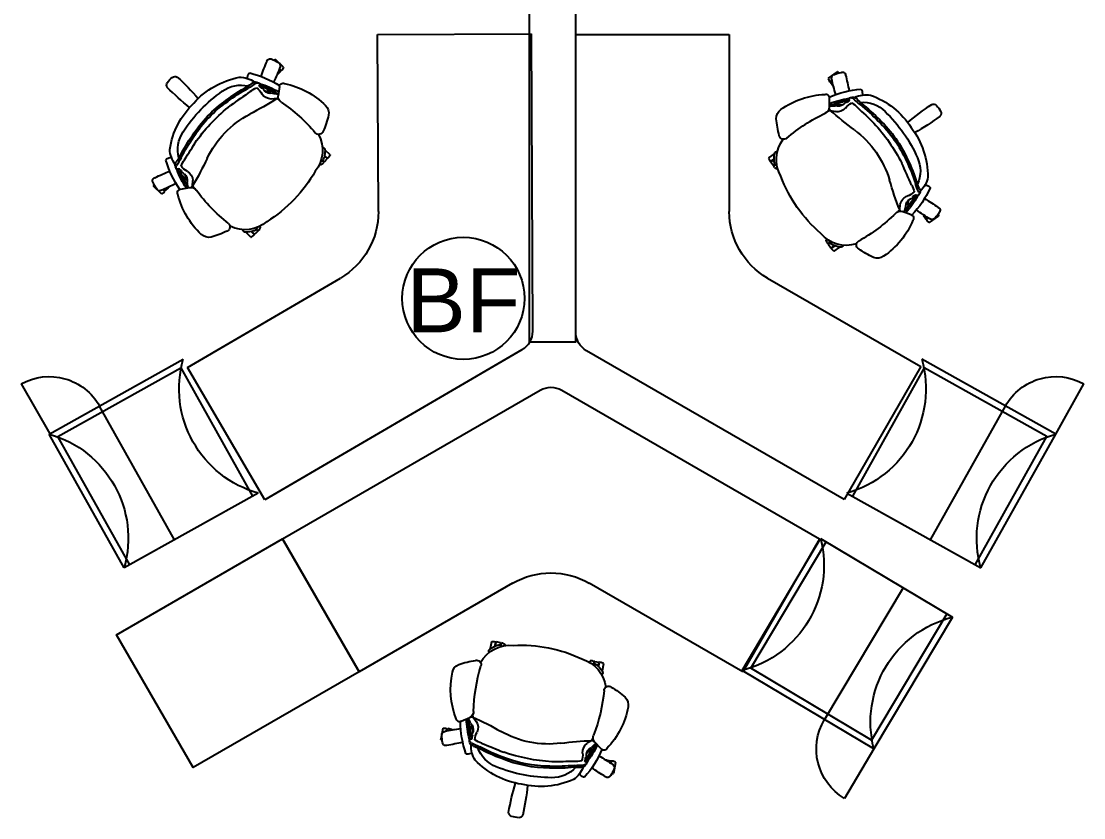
# Model space of a CAD drawing. Header units: inches. Extents: x 23 to 6400, y -2214 to 4412.
# Drawn here: x 2316 to 2482.1, y 81.7 to 206.3 of the extents above; entities that cross this region are included whole.
import ezdxf
from ezdxf.enums import TextEntityAlignment as Align

# ---------------------------------------------------------------- set-up
doc = ezdxf.new("R2010")
doc.units = ezdxf.units.IN
doc.header["$LTSCALE"] = 96
doc.header["$MEASUREMENT"] = 0
doc.layers.add('A-FURN-EXIST', color=33, linetype='Continuous')
doc.layers.add('A-Powr-Exst', color=15, linetype='Continuous')
doc.styles.add('OTJ_Title1', font='swiss.ttf')

# ---------------------------------------------------------------- blocks, each defined once
blk = doc.blocks.new('A$C39A66B45')
blk.add_circle((16.79, 9.55), 9.55)
at = {"color": 0, "linetype": 'ByBlock', "lineweight": -2, "style": 'OTJ_Title1', "flags": 8}
blk.add_attdef('CODE', text='', height=8, dxfattribs=at).set_placement((16.79, 9.23), align=Align.MIDDLE)
blk = doc.blocks.new('A$C62865EDF')
at = {"color": 0}
for p, q in [((401.55, 182.84), (409.35, 178.34)), ((409.41, 178.45), (397.7, 157.5)), ((409.41, 178.45), (397.7, 157.5)), ((430.36, 166.74), (409.41, 178.45)), ((430.36, 166.74), (409.41, 178.45)), ((409.79, 177.09), (399.06, 157.88)), ((429.87, 165.87), (409.79, 177.09)), ((425.97, 158.88), (405.02, 170.59)), ((418.65, 145.79), (430.36, 166.74)), ((418.65, 145.79), (430.36, 166.74)), ((370.37, 162.07), (370.59, 162.17)), ((370.59, 162.17), (370.63, 162.16)), ((371.82, 160.92), (370.63, 162.16)), ((366.37, 160.14), (366.38, 160.15)), ((366.52, 160.2), (366.52, 160.2)), ((370.74, 159.7), (370.8, 159.77)), ((370.81, 159.85), (370.8, 159.77)), ((370.85, 159.87), (370.83, 159.9)), ((370.91, 159.87), (370.85, 159.87)), ((370.91, 159.87), (371.36, 160.31)), ((371.14, 160.59), (371.36, 160.36)), ((371.17, 160.66), (371.41, 160.41)), ((371.36, 160.36), (371.36, 160.31)), ((371.47, 160.41), (371.41, 160.41)), ((371.63, 160.56), (371.47, 160.41)), ((371.83, 160.88), (371.63, 160.56)), ((371.82, 160.92), (371.83, 160.88)), ((371.08, 157.91), (370.81, 156.46)), ((399.06, 157.88), (419.14, 146.66)), ((369.64, 157.16), (369.18, 157.18)), ((370.41, 157.02), (370.41, 157.02)), ((398.97, 156.85), (385.01, 132.93)), ((419.7, 144.75), (398.97, 156.85)), ((370.58, 156.03), (369.73, 156)), ((370.58, 156.03), (370.92, 155.82)), ((377.61, 146.48), (377.62, 146.48)), ((377.67, 145.86), (378.12, 146.29)), ((377.7, 146.79), (378.12, 146.35)), ((377.71, 146.87), (378.17, 146.4)), ((377.72, 146.86), (377.71, 146.85)), ((378.58, 146.91), (377.82, 147.7)), ((378.12, 146.35), (378.12, 146.29)), ((378.23, 146.4), (378.17, 146.4)), ((378.39, 146.55), (378.23, 146.4)), ((378.59, 146.87), (378.39, 146.55)), ((378.58, 146.91), (378.59, 146.87)), ((376.91, 145.55), (377.03, 145.42)), ((377.07, 145.41), (377.03, 145.42)), ((377.4, 145.6), (377.07, 145.41)), ((377.56, 145.81), (377.36, 146.02)), ((377.4, 145.6), (377.56, 145.76)), ((377.61, 145.86), (377.41, 146.07)), ((377.56, 145.81), (377.56, 145.76)), ((377.67, 145.86), (377.61, 145.86)), ((396.25, 104.57), (419.7, 144.75)), ((350.9, 143.32), (350.78, 143.1)), ((350.78, 143.1), (350.79, 143.06)), ((351.98, 141.82), (350.79, 143.06)), ((355.83, 143.87), (355.82, 144.33)), ((355.94, 143.09), (355.94, 143.09)), ((356.92, 142.88), (356.98, 143.73)), ((351.98, 141.82), (352.02, 141.81)), ((352.02, 141.81), (352.35, 142)), ((352.27, 142.46), (352.51, 142.21)), ((352.34, 142.49), (352.56, 142.26)), ((352.35, 142), (352.51, 142.16)), ((352.51, 142.16), (352.51, 142.21)), ((352.56, 142.26), (352.61, 142.26)), ((353.07, 142.7), (352.61, 142.26)), ((353.07, 142.75), (353.04, 142.78)), ((353.07, 142.7), (353.07, 142.75)), ((353.09, 142.8), (353.18, 142.8)), ((353.24, 142.86), (353.18, 142.8)), ((355.02, 142.45), (356.48, 142.67)), ((356.92, 142.88), (357.12, 142.53)), ((425.81, 141.97), (402.55, 101.67)), ((446.59, 129.97), (425.81, 141.97)), ((365.73, 134.54), (364.96, 135.33)), ((365.77, 134.53), (366.09, 134.72)), ((365.8, 135.4), (366.25, 134.93)), ((365.81, 135.39), (365.82, 135.41)), ((365.88, 135.42), (366.3, 134.98)), ((366.09, 134.72), (366.25, 134.87)), ((366.19, 135.49), (366.19, 135.49)), ((366.25, 134.87), (366.25, 134.93)), ((366.3, 134.98), (366.36, 134.98)), ((366.81, 135.41), (366.36, 134.98)), ((366.81, 135.47), (366.62, 135.67)), ((366.86, 135.51), (366.66, 135.72)), ((366.81, 135.41), (366.81, 135.47)), ((366.86, 135.51), (366.92, 135.51)), ((367.08, 135.67), (366.92, 135.51)), ((367.08, 135.67), (367.28, 135.99)), ((367.15, 136.16), (367.27, 136.03)), ((367.28, 135.99), (367.27, 136.03)), ((365.73, 134.54), (365.77, 134.53)), ((432.75, 105.99), (446.59, 129.97)), ((346.9, 127.11), (346.79, 103.11)), ((374.59, 126.98), (346.9, 127.11)), ((455.43, 116.87), (455.42, 116.49)), ((455.42, 116.49), (455.46, 116.28)), ((455.46, 116.9), (455.43, 116.87)), ((455.46, 116.9), (457.15, 117.23)), ((457.19, 117.22), (457.15, 117.23)), ((457.31, 117.01), (457.19, 117.22)), ((455.46, 116.28), (455.51, 116.25)), ((455.52, 116.18), (455.49, 116.13)), ((455.61, 115.52), (455.49, 116.13)), ((455.85, 116.31), (455.51, 116.25)), ((455.83, 116.24), (455.52, 116.18)), ((455.61, 115.52), (455.66, 115.49)), ((455.68, 115.44), (455.64, 115.37)), ((455.66, 115.28), (455.64, 115.37)), ((455.66, 115.49), (455.69, 115.49)), ((454.35, 114.01), (453.74, 112.66)), ((453.69, 112.18), (453.28, 112.2)), ((453.69, 112.18), (454.36, 111.67)), ((454.39, 112.89), (454.39, 112.89)), ((455.1, 112.57), (455.49, 112.32)), ((441.87, 109.25), (441.86, 108.87)), ((441.86, 108.87), (441.9, 108.66)), ((441.9, 109.28), (441.87, 109.25)), ((441.9, 109.28), (442.98, 109.49)), ((441.9, 108.66), (441.95, 108.63)), ((441.96, 108.56), (441.93, 108.51)), ((442.05, 107.89), (441.93, 108.51)), ((442.59, 108.75), (441.95, 108.63)), ((442.56, 108.68), (441.96, 108.56)), ((442.45, 108.38), (442.45, 108.38)), ((442.58, 108.75), (442.58, 108.74)), ((442.05, 107.89), (442.1, 107.86)), ((442.11, 107.8), (442.08, 107.75)), ((442.12, 107.53), (442.08, 107.75)), ((442.1, 107.86), (442.38, 107.92)), ((442.11, 107.8), (442.4, 107.85)), ((442.12, 107.53), (442.28, 107.19)), ((442.28, 107.19), (442.32, 107.18)), ((442.5, 107.21), (442.32, 107.18)), ((346.79, 103.11), (393.32, 102.9)), ((402.55, 98.3), (425.81, 58)), ((393.44, 96.11), (346.91, 96.11)), ((346.91, 96.11), (346.91, 72.11)), ((463.07, 94.74), (463.06, 94.73)), ((463.09, 94.9), (463.1, 94.88)), ((419.62, 54.13), (396.36, 94.42)), ((446.59, 70), (432.75, 93.99)), ((444.9, 93.48), (444.91, 93.86)), ((444.9, 93.48), (444.94, 93.26)), ((444.91, 93.86), (444.95, 93.88)), ((444.99, 93.23), (444.94, 93.26)), ((445.12, 93.92), (444.95, 93.88)), ((444.97, 93.12), (445, 93.16)), ((444.97, 93.12), (445.09, 92.5)), ((444.99, 93.23), (445.27, 93.29)), ((445, 93.16), (445.28, 93.22)), ((457.36, 93.58), (456.99, 93.4)), ((457.36, 93.58), (457.79, 94.31)), ((458.67, 92.14), (457.59, 93.15)), ((458.28, 93.18), (458.28, 93.18)), ((458.82, 93.76), (459.09, 94.14)), ((445.14, 92.47), (445.09, 92.5)), ((445.12, 92.35), (445.15, 92.4)), ((445.16, 92.14), (445.12, 92.35)), ((445.74, 92.59), (445.14, 92.47)), ((445.8, 92.53), (445.15, 92.4)), ((445.32, 91.79), (445.16, 92.14)), ((445.36, 91.78), (445.32, 91.79)), ((445.36, 91.78), (446.44, 91.99)), ((445.52, 92.82), (445.52, 92.82)), ((445.79, 92.53), (445.78, 92.54)), ((460.36, 91.46), (460.38, 91.37)), ((460.45, 91.32), (460.38, 91.37)), ((460.41, 91.22), (460.44, 91.27)), ((460.41, 91.22), (460.53, 90.6)), ((460.44, 91.27), (460.48, 91.28)), ((460.58, 90.57), (460.53, 90.6)), ((460.56, 90.46), (460.59, 90.51)), ((460.6, 90.24), (460.56, 90.46)), ((460.89, 90.64), (460.58, 90.57)), ((460.93, 90.57), (460.59, 90.51)), ((460.76, 89.9), (460.6, 90.24)), ((460.8, 89.89), (460.76, 89.9)), ((460.8, 89.89), (462.49, 90.22)), ((462.52, 90.25), (462.49, 90.22)), ((462.55, 90.49), (462.52, 90.25)), ((346.91, 72.11), (374.6, 72.11)), ((446.38, 70.11), (425.76, 57.82)), ((446.38, 70.11), (425.76, 57.82)), ((425.81, 58), (446.59, 70)), ((458.67, 49.49), (446.38, 70.11)), ((458.67, 49.49), (446.38, 70.11)), ((446.03, 68.74), (426.27, 56.96)), ((457.29, 49.84), (446.03, 68.74)), ((366.18, 65.93), (365.55, 65.03)), ((366.18, 65.93), (366.22, 65.95)), ((366.22, 65.95), (366.57, 65.81)), ((366.38, 65.09), (366.76, 65.63)), ((366.39, 65.1), (366.4, 65.09)), ((366.46, 65.09), (366.81, 65.59)), ((366.57, 65.81), (366.75, 65.68)), ((366.75, 65.68), (366.76, 65.63)), ((366.78, 65.07), (366.78, 65.07)), ((366.81, 65.59), (366.87, 65.6)), ((367.38, 65.24), (366.87, 65.6)), ((367.39, 65.18), (367.23, 64.95)), ((367.45, 65.14), (367.28, 64.9)), ((367.38, 65.24), (367.39, 65.18)), ((367.45, 65.14), (367.51, 65.15)), ((367.69, 65.03), (367.51, 65.15)), ((367.69, 65.03), (367.94, 64.74)), ((384.99, 66.11), (398.84, 42.13)), ((367.83, 64.55), (367.93, 64.7)), ((367.94, 64.74), (367.93, 64.7)), ((353.73, 56.61), (352.74, 55.2)), ((353.73, 56.61), (353.77, 56.62)), ((353.77, 56.62), (354.12, 56.48)), ((358.77, 56.33), (358.91, 56.7)), ((378.93, 56.78), (379.03, 56.93)), ((379.07, 56.95), (379.03, 56.93)), ((379.42, 56.81), (379.07, 56.95)), ((379.42, 56.81), (379.6, 56.68)), ((379.61, 56.63), (379.45, 56.39)), ((379.67, 56.59), (379.51, 56.35)), ((379.61, 56.63), (379.6, 56.68)), ((379.73, 56.6), (379.67, 56.59)), ((379.73, 56.6), (380.24, 56.24)), ((425.76, 57.82), (438.05, 37.2)), ((425.76, 57.82), (438.05, 37.2)), ((433.44, 44.93), (454.06, 57.22)), ((352.74, 55.15), (352.74, 55.2)), ((352.88, 54.96), (352.74, 55.15)), ((354.11, 56.02), (354.31, 56.3)), ((354.12, 56.48), (354.3, 56.36)), ((354.18, 56), (354.36, 56.26)), ((354.3, 56.36), (354.31, 56.3)), ((354.36, 56.26), (354.42, 56.27)), ((354.93, 55.91), (354.42, 56.27)), ((354.94, 55.86), (354.92, 55.83)), ((354.93, 55.91), (354.94, 55.86)), ((354.98, 55.81), (355.06, 55.83)), ((355.13, 55.77), (355.06, 55.83)), ((356.83, 56.46), (358.3, 56.47)), ((357.83, 55.97), (357.83, 55.97)), ((357.84, 55.18), (357.91, 54.73)), ((358.77, 56.33), (358.96, 55.5)), ((379.77, 55.97), (379.77, 55.97)), ((379.9, 55.68), (380.25, 56.18)), ((379.94, 55.61), (379.92, 55.62)), ((379.93, 55.6), (380.31, 56.14)), ((380.79, 55.7), (380.16, 54.8)), ((380.25, 56.18), (380.24, 56.24)), ((380.36, 56.15), (380.31, 56.14)), ((380.54, 56.03), (380.36, 56.15)), ((380.79, 55.74), (380.54, 56.03)), ((380.79, 55.7), (380.79, 55.74)), ((398.84, 42.13), (419.62, 54.13)), ((418.65, 53.71), (430.36, 32.76)), ((418.65, 53.71), (430.36, 32.76)), ((458.67, 49.49), (466.4, 54.1)), ((355.45, 51.54), (355.45, 51.54)), ((399.06, 41.62), (419.14, 52.84)), ((355.54, 51.4), (355.53, 51.41)), ((437.54, 38.06), (457.29, 49.84)), ((438.05, 37.2), (458.67, 49.49)), ((438.05, 37.2), (458.67, 49.49)), ((374.3, 45.45), (373.46, 45.35)), ((374.3, 45.45), (374.6, 45.72)), ((375.09, 43.67), (374.59, 45.07)), ((373.54, 44.19), (373.09, 44.1)), ((374.29, 44.45), (374.29, 44.45)), ((375.02, 41.85), (375.1, 41.79)), ((375.11, 41.71), (375.1, 41.79)), ((375.16, 41.7), (375.14, 41.67)), ((375.22, 41.71), (375.16, 41.7)), ((375.22, 41.71), (375.74, 41.35)), ((409.41, 21.05), (397.7, 42.01)), ((409.41, 21.05), (397.7, 42.01)), ((409.79, 22.42), (399.06, 41.62)), ((376.29, 40.81), (375.3, 39.4)), ((375.56, 41.03), (375.75, 41.29)), ((375.6, 40.97), (375.8, 41.25)), ((375.75, 41.29), (375.74, 41.35)), ((375.86, 41.26), (375.8, 41.25)), ((376.04, 41.14), (375.86, 41.26)), ((376.29, 40.85), (376.04, 41.14)), ((376.29, 40.81), (376.29, 40.85)), ((425.97, 40.62), (405.02, 28.91)), ((375.02, 39.45), (375.26, 39.38)), ((375.26, 39.38), (375.3, 39.4)), ((429.87, 33.63), (409.79, 22.42)), ((430.36, 32.76), (409.41, 21.05)), ((430.36, 32.76), (409.41, 21.05)), ((409.41, 21.05), (401.55, 16.66))]:
    blk.add_line(p, q, dxfattribs=at)
at = {"color": 0, "linetype": 'Continuous'}
for p, q in [((366.37, 160.14), (366.37, 160.15)), ((366.37, 160.15), (366.38, 160.15)), ((366.38, 160.15), (366.38, 160.15)), ((366.52, 160.2), (366.52, 160.2)), ((366.52, 160.2), (366.52, 160.2)), ((366.52, 160.2), (366.52, 160.2)), ((370.41, 157.02), (370.41, 157.02)), ((370.41, 157.02), (370.41, 157.02)), ((370.41, 157.02), (370.41, 157.02)), ((377.61, 146.48), (377.61, 146.48)), ((377.61, 146.48), (377.62, 146.48)), ((377.62, 146.48), (377.62, 146.48)), ((355.94, 143.09), (355.94, 143.09)), ((355.94, 143.09), (355.94, 143.09)), ((355.94, 143.09), (355.94, 143.09)), ((366.19, 135.49), (366.19, 135.49)), ((366.19, 135.49), (366.19, 135.49)), ((366.19, 135.49), (366.19, 135.49)), ((454.39, 112.89), (454.39, 112.89)), ((454.39, 112.89), (454.39, 112.89)), ((454.39, 112.89), (454.39, 112.89)), ((442.45, 108.38), (442.45, 108.38)), ((442.45, 108.38), (442.45, 108.38)), ((442.45, 108.38), (442.45, 108.38)), ((463.07, 94.74), (463.06, 94.74)), ((463.06, 94.74), (463.06, 94.73)), ((463.06, 94.73), (463.06, 94.73)), ((463.09, 94.9), (463.1, 94.89)), ((463.1, 94.89), (463.1, 94.89)), ((463.1, 94.89), (463.1, 94.88)), ((458.28, 93.18), (458.28, 93.18)), ((458.28, 93.18), (458.28, 93.18)), ((458.28, 93.18), (458.28, 93.18)), ((445.52, 92.82), (445.52, 92.82)), ((445.52, 92.82), (445.52, 92.82)), ((445.52, 92.82), (445.52, 92.82)), ((366.78, 65.07), (366.78, 65.07)), ((366.78, 65.07), (366.78, 65.07)), ((366.78, 65.07), (366.78, 65.07)), ((357.83, 55.97), (357.83, 55.97)), ((357.83, 55.97), (357.83, 55.97)), ((357.83, 55.97), (357.83, 55.97)), ((379.77, 55.97), (379.77, 55.97)), ((379.77, 55.97), (379.77, 55.97)), ((379.77, 55.97), (379.77, 55.97)), ((355.45, 51.54), (355.45, 51.54)), ((355.45, 51.54), (355.45, 51.54)), ((355.45, 51.54), (355.45, 51.54)), ((355.54, 51.4), (355.53, 51.41)), ((355.53, 51.41), (355.53, 51.41)), ((355.54, 51.4), (355.54, 51.4)), ((374.29, 44.45), (374.29, 44.45)), ((374.29, 44.45), (374.29, 44.45)), ((374.29, 44.45), (374.29, 44.45))]:
    blk.add_line(p, q, dxfattribs=at)
at = {"color": 0}
for points in [[(425.81, 141.97), (446.59, 129.97), (461.59, 155.95), (440.81, 167.95)], [(20.16, 96.16), (395.01, 96.16), (395.01, 103.34), (20.16, 103.34)]]:
    blk.add_lwpolyline(points, close=True, dxfattribs=at)
for centre, radius, start, end in [((409.41, 178.45), 9, 150.8037, 240.8037), ((425.74, 183.07), 16.97, 195.8037, 285.8037), ((410.29, 142.41), 45.41, 154.5419, 157.7594), ((369.76, 161.8), 0.496, 57.3117, 164.0514), ((368.31, 157.86), 4.68, 55.1994, 68.4691), ((370.75, 161.16), 0.59, 343.4525, 66.6823), ((356.94, 156.53), 4.28, 125.7966, 141.204), ((354.79, 159.46), 0.648, 55.1446, 123.6409), ((326.76, 131.33), 40.36, 38.598, 45.2682), ((366.78, 147.07), 12.68, 98.7055, 136.2883), ((364.69, 155.46), 4.15, 52.5663, 87.5999), ((367.83, 159.2), 1.74, 147.23, 174.699), ((366.49, 160.06), 0.142, 76.7904, 147.7463), ((362.3, 145.25), 15.54, 55.4339, 74.2149), ((346.09, 171.52), 27.33, 331.8614, 337.3454), ((354.1, 158.79), 0.658, 139.4844, 212.0162), ((383.28, 185.72), 40.36, 222.5446, 229.2149), ((364.88, 153.41), 4.94, 74.5463, 124.1109), ((377.35, 135.28), 25.44, 116.517, 125.187), ((358.48, 170.67), 14.69, 300.7444, 304.7366), ((366.73, 158.44), 0.835, 208.474, 228.1326), ((361.29, 167.4), 10.75, 296.9815, 304.7276), ((367.35, 157.97), 0.8, 54.4349, 128.7709), ((367.67, 158.12), 0.512, 67.3801, 120.1385), ((367.4, 157.8), 0.919, 44.3279, 63.3443), ((367.63, 158.34), 0.348, 326.6682, 46.8984), ((367.96, 158.12), 0.0489, 149.9451, 229.2985), ((367.44, 157.35), 0.888, 27.3139, 56.2547), ((363.67, 145.89), 13.31, 57.0853, 70.802), ((367.46, 157.79), 0.887, 24.3383, 47.4145), ((307.1, 55.45), 119.68, 58.0633, 59.3789), ((367.93, 157.97), 0.393, 328.6815, 28.7477), ((373.92, 165.56), 9.32, 232.6505, 242.8355), ((371.58, 159.41), 3.54, 202.3762, 215.9679), ((371.62, 157.85), 0.548, 63.3136, 173.3205), ((368.85, 145.9), 12.8, 43.2606, 76.3529), ((402.32, 141.17), 16.97, 15.8036, 105.8036), ((374.47, 138.32), 22.82, 122.7877, 145.0254), ((377.52, 135.06), 25.44, 116.517, 125.187), ((403.54, 94.96), 72.51, 120.7329, 123.5265), ((368.34, 155.07), 2.89, 107.1289, 129.9713), ((365.92, 155.72), 2.63, 25.9056, 53.361), ((368.24, 157.78), 0.023, 232.9671, 332.1387), ((369.79, 157.73), 1.73, 209.863, 268.1419), ((369.15, 157.87), 0.688, 230.7512, 272.1495), ((369.73, 158.23), 1.36, 221.4555, 278.6757), ((369.64, 157.22), 0.0616, 269.0334, 59.3789), ((369.09, 154.39), 2.94, 63.2519, 78.5951), ((362.22, 109.38), 48.13, 79.7211, 80.7715), ((369.91, 155.88), 1.24, 43.9097, 66.2318), ((370.31, 156.51), 0.55, 299.7718, 333.381), ((370.31, 156.51), 0.55, 14.7831, 25.0618), ((371.79, 156.3), 0.992, 170.6901, 237.2494), ((366.02, 146.34), 12.68, 131.5245, 169.1073), ((373.3, 139.53), 19.65, 122.6838, 145.129), ((373.48, 139.31), 19.65, 122.6838, 145.129), ((379.83, 132.95), 27.77, 126.0414, 141.8688), ((345.46, 198.37), 49.22, 295.0082, 300.6785), ((355.66, 134.21), 26.35, 38.0775, 53.7326), ((376.95, 153.51), 1.68, 347.2477, 43.737), ((372.85, 140), 15.25, 115.5507, 152.2644), ((365.67, 156.65), 13.39, 333.3699, 344.8108), ((359.75, 148.47), 4.94, 143.7019, 193.2665), ((377.39, 135.33), 25.44, 142.6258, 151.2958), ((375.43, 136.61), 22.82, 142.3773, 151.9112), ((-800.92, 963.31), 1415.76, 324.78998, 324.94219), ((372.2, 147.86), 5.24, 319.1938, 26.2857), ((376.98, 150.89), 0.708, 216.508, 339.6835), ((357.71, 148.75), 4.15, 180.213, 215.2466), ((377.4, 147.75), 0.418, 352.9707, 85.1933), ((353.05, 147.12), 0.151, 122.6153, 190.1363), ((368.01, 150.75), 15.54, 193.598, 212.379), ((353.85, 145.75), 1.74, 93.1138, 120.5828), ((355.1, 146.18), 0.8, 139.0419, 213.3779), ((342.75, 155.53), 14.69, 323.0762, 327.0684), ((345.91, 152.6), 10.75, 323.0853, 330.8314), ((354.66, 146.82), 0.835, 39.6802, 59.3388), ((357.96, 145.08), 2.89, 137.8416, 160.6839), ((315.57, 169.59), 49.22, 327.1343, 332.8046), ((376.45, 146.78), 1.2, 324.5022, 345.669), ((372.97, 147.87), 4.85, 343.3798, 358.0314), ((369.01, 102.68), 45.41, 110.0535, 113.2709), ((354.94, 145.87), 0.512, 147.6743, 200.4327), ((355.27, 146.12), 0.919, 204.4685, 223.485), ((354.72, 145.92), 0.348, 220.9145, 301.1446), ((367.31, 149.39), 13.31, 197.0109, 210.7276), ((355.28, 146.06), 0.887, 220.3983, 243.4746), ((459.84, 202.47), 119.68, 208.434, 209.7495), ((347.26, 139.9), 9.32, 24.9773, 35.1624), ((355.08, 145.61), 0.393, 239.0651, 299.1313), ((354.93, 145.58), 0.0489, 38.5143, 117.8678), ((355.72, 146.07), 0.888, 211.5582, 240.499), ((353.5, 142.01), 3.54, 51.845, 65.4366), ((357.41, 147.52), 2.63, 214.4519, 241.9073), ((355.26, 145.28), 0.023, 295.6742, 34.8458), ((355.14, 144.38), 0.688, 355.6633, 37.0616), ((354.75, 143.81), 1.36, 349.1371, 46.3574), ((355.25, 143.74), 1.73, 359.6709, 57.9498), ((377.12, 146.36), 0.417, 264.6802, 317.4792), ((351.19, 143.92), 0.496, 103.7614, 210.5011), ((355.18, 145.22), 4.68, 199.3438, 212.6135), ((342.37, 167.94), 27.33, 290.4674, 295.9514), ((342.37, 167.94), 27.33, 298.0627, 298.5935), ((355.76, 143.87), 0.0616, 208.434, 358.7794), ((358.61, 144.31), 2.94, 189.2178, 204.5609), ((357.09, 143.54), 1.24, 201.581, 223.9031), ((403.85, 149.46), 48.13, 187.0413, 188.0918), ((357.19, 156.27), 22.37, 299.7488, 328.064), ((351.78, 142.91), 0.59, 201.1306, 284.3604), ((355.06, 141.91), 0.548, 94.4923, 204.4992), ((367.11, 144.22), 12.8, 191.4599, 224.5522), ((356.45, 143.17), 0.55, 242.751, 253.0297), ((356.61, 141.68), 0.992, 30.5634, 97.1227), ((356.45, 143.17), 0.55, 294.4318, 328.041), ((379.29, 156.95), 26.35, 214.0802, 229.7353), ((361.81, 136.29), 0.708, 288.1294, 51.3049), ((365.02, 140.95), 5.24, 241.5276, 308.619), ((359.2, 136.42), 1.68, 224.0758, 280.5652), ((356.49, 147.81), 13.39, 283.0021, 294.4429), ((364.93, 135.75), 0.418, 182.6195, 274.8421), ((364.98, 140.18), 4.85, 269.7814, 284.4331), ((365.94, 136.66), 1.2, 282.1438, 303.3107), ((366.33, 135.98), 0.417, 310.3337, 3.1326), ((374.65, 138.98), 12, 269.7332, 329.7332), ((482.63, 110.86), 27.33, 167.7348, 173.2188), ((456.48, 116.48), 0.59, 78.398, 161.6278), ((456.59, 112.38), 4.68, 76.6112, 89.8809), ((457.66, 116.44), 0.496, 341.0288, 87.7685), ((447.01, 113.76), 1.68, 101.3432, 157.8326), ((449.3, 102.88), 12.8, 68.7273, 101.8196), ((453.87, 114.27), 0.548, 331.7597, 81.7666), ((413.33, 123.74), 45.41, 347.3209, 350.5383), ((458.06, 109.87), 13.39, 160.2695, 171.7103), ((453.54, 99.91), 13.31, 74.2782, 87.995), ((454.3, 98.6), 15.54, 70.8653, 89.6464), ((482.63, 110.86), 27.33, 175.3301, 175.8609), ((457.76, 113.2), 1.74, 330.3812, 357.8502), ((459.34, 113.14), 0.151, 359.8827, 67.4037), ((445.49, 111.62), 0.708, 165.3968, 288.5722), ((453.43, 85.75), 26.35, 91.3476, 107.0027), ((452.84, 113.09), 0.992, 267.8308, 334.3901), ((454.18, 112.42), 0.55, 171.6992, 205.3084), ((498.51, 132.52), 49.22, 204.4017, 210.072), ((454.18, 112.42), 0.55, 120.0184, 130.2971), ((454.15, 111.67), 1.24, 78.8484, 101.1705), ((433.84, 69.14), 48.13, 64.3087, 65.3592), ((455.31, 113.12), 1.73, 236.9383, 295.2172), ((453.97, 109.98), 2.94, 66.4852, 81.8283), ((448.16, -6.63), 119.68, 85.7014, 87.0169), ((455.64, 113.5), 1.36, 226.4045, 283.6248), ((455.14, 112.62), 0.0616, 85.7014, 236.0468), ((456.4, 121.91), 9.32, 262.2447, 272.4298), ((455.91, 112.87), 0.688, 232.9307, 274.329), ((454.8, 115.52), 3.54, 289.1123, 302.704), ((457.33, 109.26), 2.63, 91.7193, 119.1747), ((456.97, 112.25), 0.393, 116.3325, 176.3987), ((456.6, 112.27), 0.023, 172.9416, 272.1131), ((457.02, 111.46), 0.888, 88.8256, 117.7664), ((457.25, 111.84), 0.887, 97.6657, 120.7419), ((457.03, 112.4), 0.0489, 275.7817, 355.1352), ((457.43, 112.38), 0.348, 98.1819, 178.412), ((457.3, 111.81), 0.919, 81.7359, 100.7524), ((454.97, 110.11), 2.89, 15.109, 37.9513), ((457.27, 112.23), 0.512, 24.9417, 77.7001), ((457.44, 111.92), 0.8, 16.3093, 90.6453), ((467.81, 116.18), 10.75, 200.3526, 208.0988), ((458.19, 108.34), 4.15, 57.4804, 92.514), ((471.99, 117.26), 14.69, 200.3436, 204.3358), ((456.85, 106.77), 4.94, 20.9693, 70.5339), ((451.67, 102.65), 12.68, 8.7919, 46.3747), ((447.68, 106.41), 5.24, 118.795, 185.8864), ((443.35, 109.3), 0.418, 59.8869, 152.1095), ((1769.9, 642.53), 1415.76, 202.05738, 202.20958), ((458.23, 111.95), 0.835, 276.9476, 296.6062), ((438.4, 99.99), 22.82, 19.6447, 29.1786), ((436.26, 99.04), 25.44, 19.8932, 28.5632), ((443.58, 107.95), 1.2, 159.4112, 180.5781), ((447.06, 106.85), 4.85, 147.0488, 161.7005), ((440.35, 99.88), 22.82, 0.0551, 22.2928), ((442.79, 108), 0.417, 187.6011, 240.4), ((442.65, 100.33), 15.25, 352.818, 29.5318), ((432.94, 98.27), 27.77, 3.3088, 19.1362), ((441.73, 100.18), 19.65, 359.9512, 22.3964), ((442.01, 100.21), 19.65, 359.9512, 22.3964), ((475.47, 66.84), 40.36, 99.812, 106.4822), ((468.59, 105.95), 0.658, 16.7518, 89.2836), ((443.14, 99.99), 12, 150, 210), ((464.8, 104.71), 22.37, 177.0161, 205.3314), ((468.78, 105), 0.648, 292.412, 0.9083), ((465.16, 104.78), 4.28, 3.064, 18.4714), ((393.33, 106.27), 3.38, 269.7332, 329.7332), ((451.87, 101.62), 12.68, 335.9729, 13.5557), ((460.27, 143.8), 40.36, 275.8654, 282.5356), ((405.47, 99.99), 3.38, 150, 210), ((388.16, 98.87), 72.51, 358.0003, 0.7939), ((435.96, 99.07), 25.44, 353.7844, 2.4544), ((436.25, 99.1), 25.44, 353.7844, 2.4544), ((458.23, 99.78), 4.94, 311.8137, 1.3783), ((506.55, 91.81), 49.22, 172.2756, 177.9459), ((460.07, 98.84), 4.15, 289.8337, 324.8673), ((393.44, 92.74), 3.38, 30, 90), ((449.61, 96.63), 5.24, 196.4612, 263.5531), ((459.22, 93.32), 1.73, 87.1304, 145.4093), ((452.77, 106.37), 15.54, 292.7013, 311.4823), ((459.62, 97.66), 2.63, 263.173, 290.6284), ((457.76, 95.98), 2.89, 344.3963, 7.2387), ((460.69, 94.89), 0.512, 304.6475, 357.4059), ((460.74, 95.24), 0.8, 291.7023, 6.0383), ((471.94, 95.24), 10.75, 174.2489, 181.995), ((461.47, 95.51), 0.835, 85.7414, 105.4), ((476.22, 95.84), 14.69, 178.0118, 182.004), ((461.51, 94.18), 1.74, 24.4974, 51.9664), ((462.96, 94.84), 0.142, 314.0578, 25.0137), ((445.69, 93.3), 0.417, 141.9476, 194.7466), ((446.4, 93.64), 1.2, 201.7695, 222.9364), ((447.07, 117.92), 26.35, 275.3449, 291), ((456.93, 92.42), 0.992, 47.9575, 114.5168), ((457.91, 93.55), 0.55, 177.0392, 210.6484), ((422.64, 125.83), 48.13, 316.9885, 318.0389), ((457.6, 94.22), 1.24, 281.1771, 303.4992), ((452.56, 104.87), 13.31, 294.3527, 308.0694), ((407.08, 201.36), 119.68, 295.3307, 296.6463), ((456.79, 95.72), 2.94, 300.5193, 315.8625), ((459.67, 93.1), 1.36, 98.7229, 155.9431), ((458.87, 93.73), 0.0616, 146.3008, 296.6463), ((463.57, 85.61), 9.32, 109.9178, 120.1029), ((459.68, 93.79), 0.688, 108.0186, 149.4169), ((459.66, 90.91), 3.54, 79.6436, 93.2353), ((460.09, 94.6), 0.023, 110.2345, 209.406), ((460.42, 94.76), 0.393, 205.9489, 266.0151), ((460.17, 95.51), 0.888, 264.5813, 293.5221), ((460.53, 95.25), 0.887, 261.6057, 284.6819), ((460.54, 94.65), 0.0489, 27.2125, 106.5659), ((460.9, 94.81), 0.348, 203.9356, 284.1658), ((460.57, 95.29), 0.919, 281.5952, 300.6117), ((424.43, 67.54), 45.41, 31.8093, 35.0268), ((449.2, 95.98), 4.85, 220.6471, 235.2988), ((446.71, 92.31), 0.418, 230.2381, 322.4607), ((449.57, 90.98), 0.708, 93.7754, 216.9509), ((457.91, 93.55), 0.55, 252.0505, 262.3292), ((458.32, 91.72), 0.548, 300.581, 50.5879), ((483.63, 105.8), 27.33, 209.1288, 214.6128), ((462.65, 91.15), 0.496, 294.5791, 41.3188), ((460.53, 97.38), 13.39, 210.6373, 222.0782), ((449.77, 100.51), 12.8, 280.528, 313.6203), ((461.58, 90.66), 0.59, 220.7199, 303.9497), ((460.12, 94.49), 4.68, 292.4668, 305.7365), ((451.79, 89.58), 1.68, 224.5151, 281.0044), ((374.6, 60.11), 12, 30, 90), ((429.92, 74.27), 16.97, 255.8036, 345.8036), ((365.58, 64.61), 0.418, 94.0643, 186.2869), ((366.31, 60.24), 4.85, 84.4733, 99.125), ((366.72, 63.87), 1.2, 65.5957, 86.7626), ((366.99, 64.61), 0.417, 5.7738, 58.5728), ((369.04, 56.58), 12.8, 144.3542, 177.4465), ((360.02, 63.07), 1.68, 88.3413, 144.8306), ((359.11, 51.39), 13.39, 74.4635, 85.9043), ((362.58, 63.59), 0.708, 317.6016, 80.777), ((366.47, 59.49), 5.24, 60.2874, 127.3793), ((361.11, 43.14), 22.37, 40.8423, 69.1576), ((383.05, 45.89), 26.35, 139.1711, 154.8262), ((458.67, 49.49), 9, 30.8037, 120.8037), ((356.78, 57), 0.548, 164.4072, 274.4141), ((358.27, 57.46), 0.992, 271.7837, 338.343), ((374.64, 53.77), 5.24, 342.6212, 49.7126), ((357.41, 53.75), 4.68, 156.293, 169.5626), ((353.7, 55.51), 0.59, 84.5461, 167.7758), ((348.28, 29.32), 27.33, 72.955, 78.439), ((370.94, 50.27), 15.54, 156.5275, 175.3085), ((370.05, 51.5), 13.31, 158.1789, 171.8956), ((469.68, 13.39), 119.68, 159.1569, 160.4724), ((348.77, 57.77), 9.32, 333.744, 343.9291), ((360.66, 55.18), 2.94, 164.3455, 179.6886), ((357.78, 55.17), 0.0616, 10.127, 160.4725), ((359.04, 55.7), 1.24, 145.0033, 167.3254), ((356.77, 55.07), 1.36, 322.5491, 19.7693), ((358.35, 55.97), 0.55, 115.8767, 126.1554), ((406.15, 57.09), 48.13, 180.8147, 181.8651), ((357.25, 55.22), 1.73, 310.9566, 9.2355), ((358.35, 55.97), 0.55, 40.8654, 74.4746), ((322.05, 23.53), 49.22, 36.1018, 41.7721), ((379.27, 56.01), 0.417, 51.4272, 104.2262), ((378.67, 55.5), 1.2, 23.2374, 44.4043), ((375.4, 53.88), 4.85, 10.875, 25.5267), ((353.27, 54.41), 0.496, 158.4053, 265.145), ((364.49, 97.91), 45.41, 255.6355, 258.853), ((357.64, 52.87), 0.919, 145.4214, 164.4379), ((357.07, 52.99), 0.348, 67.7618, 147.992), ((357.64, 52.93), 0.887, 125.4319, 148.5081), ((357.38, 53.35), 0.393, 69.7751, 129.8413), ((357.22, 53.36), 0.0489, 251.0386, 330.3921), ((355.25, 56.65), 3.54, 303.4698, 317.0615), ((358.08, 52.99), 0.888, 128.4074, 157.3483), ((357.5, 53.7), 0.023, 334.0607, 73.2322), ((359.97, 51.81), 2.63, 126.9991, 154.4546), ((357.24, 54.57), 0.688, 331.8448, 13.2431), ((379.76, 54.68), 0.418, 283.7131, 15.9357), ((402.32, 58.33), 16.97, 254.1964, 344.1964), ((355.6, 51.54), 0.142, 177.884, 248.8399), ((360.46, 50.65), 4.15, 153.6599, 188.6934), ((357.48, 52.78), 0.8, 155.5285, 229.8645), ((357.27, 53.07), 0.512, 168.4737, 221.2321), ((349.4, 45.02), 10.75, 38.075, 45.8212), ((346.73, 41.64), 14.69, 41.838, 45.8302), ((362.43, 51.24), 4.94, 175.6399, 225.2045), ((360.14, 54.32), 2.89, 208.2225, 231.0648), ((357.14, 52.08), 0.835, 309.5676, 329.2262), ((378.01, 67.18), 25.44, 217.6106, 226.2806), ((412.36, 100.42), 72.51, 221.8265, 224.6201), ((374.06, 61.64), 15.25, 216.6442, 253.358), ((356.19, 64.69), 26.35, 315.1738, 330.8289), ((379.82, 51.52), 0.708, 29.223, 152.3984), ((369.54, 44.08), 13.39, 24.0957, 35.5365), ((356.18, 53.02), 1.74, 248.3236, 275.7926), ((368.29, 54.32), 12.68, 199.7991, 237.3819), ((377.83, 66.96), 25.44, 217.6106, 226.2806), ((454.5, 33.04), 16.97, 75.8037, 165.8037), ((374.43, 62.17), 19.65, 223.7774, 246.2226), ((374.62, 62.39), 19.65, 223.7774, 246.2226), ((379.64, 69.85), 27.77, 227.135, 242.9624), ((380.21, 48.93), 1.68, 325.1694, 21.6587), ((375.4, 63.55), 22.82, 223.8813, 246.119), ((356.04, -0.26), 49.22, 68.2279, 73.8982), ((371.02, 55.19), 12.8, 292.5535, 325.6458), ((-208.02, -1248.61), 1415.76, 65.88356, 66.03577), ((373.78, 43.65), 1.73, 100.7645, 159.0434), ((374.1, 44.93), 0.55, 35.5254, 69.1346), ((375.54, 45.38), 0.992, 131.657, 198.2163), ((374.1, 44.93), 0.55, 343.8446, 354.1233), ((391.44, 18.08), 40.36, 139.6916, 146.3618), ((369.16, 53.72), 12.68, 232.6181, 270.2009), ((377.77, 67), 25.44, 243.7194, 252.3894), ((376.89, 64.82), 22.82, 243.4709, 253.0048), ((371.94, 46.05), 2.89, 238.9352, 261.7775), ((364.45, 54.82), 15.54, 294.6915, 313.4725), ((369.65, 45.04), 2.63, 315.5454, 343.0009), ((371.4, 43.66), 0.888, 312.6517, 341.5926), ((365.91, 54.4), 13.31, 298.1044, 311.8211), ((296.02, 134.99), 119.68, 309.5276, 310.8431), ((372.26, 43.36), 0.023, 36.7678, 135.9393), ((371.98, 43.12), 0.393, 340.1587, 40.2249), ((379.08, 36.55), 9.32, 126.0709, 136.256), ((375.81, 42.26), 3.54, 152.9385, 166.5302), ((373.8, 43.14), 1.36, 90.2307, 147.4509), ((373.17, 43.41), 0.688, 96.7569, 138.1552), ((373.55, 44.13), 0.0616, 309.5275, 99.873), ((352.51, 26.35), 27.33, 39.1563, 39.6871), ((372.57, 46.84), 2.94, 290.3114, 305.6545), ((358.81, 90.24), 48.13, 288.1349, 289.1853), ((373.61, 45.49), 1.24, 302.6746, 324.9967), ((375.61, 43.82), 0.548, 195.5859, 305.5928), ((327.18, 63.07), 40.36, 323.6382, 330.3084), ((368.27, 47.16), 4.94, 244.7955, 294.3601), ((368.39, 45.1), 4.15, 281.3066, 316.3401), ((370.86, 42.47), 0.835, 140.7738, 160.4324), ((364.61, 29.11), 14.69, 64.1698, 68.162), ((366.88, 32.78), 10.75, 64.1788, 71.925), ((371.41, 43.03), 0.8, 240.1355, 314.4715), ((371.75, 42.93), 0.512, 248.7679, 301.5263), ((371.44, 43.21), 0.919, 305.5621, 324.5786), ((372.04, 42.98), 0.0489, 139.6079, 218.9614), ((371.74, 42.71), 0.348, 322.008, 42.2382), ((371.49, 43.23), 0.887, 321.4919, 344.5681), ((411.42, 65.05), 45.41, 211.147, 214.3645), ((352.51, 26.35), 27.33, 31.561, 37.045), ((358.43, 40.17), 0.648, 156.2382, 224.7345), ((372.07, 41.89), 1.74, 194.2074, 221.6764), ((370.88, 40.84), 0.151, 223.7089, 291.2298), ((372.34, 43.29), 4.68, 300.4374, 313.707), ((375.26, 40.41), 0.59, 302.2242, 25.4539), ((360.9, 42.84), 4.28, 226.8902, 242.2976), ((359.23, 39.63), 0.658, 240.578, 313.1097), ((374.38, 39.63), 0.496, 204.855, 311.5947), ((425.74, 16.43), 16.97, 74.1963, 164.1963), ((409.41, 21.05), 9, 119.1963, 209.1963)]:
    blk.add_arc(centre, radius, start, end, dxfattribs=at)
at = {"color": 0, "flags": 1}
for tag, p, rotation in [('CAPPN', (248.47, 199.11), 270), ('CAPMG', (248.47, 199.11), 270), ('CAPMC', (248.47, 199.11), 270), ('CAPQT', (248.47, 199.11), 270), ('CAPDH', (248.47, 199.11), 270), ('CAPGC', (248.47, 199.11), 270), ('CAPPN', (341.97, 199.11), 270), ('CAPMG', (341.97, 199.11), 270), ('CAPMC', (341.97, 199.11), 270), ('CAPQT', (341.97, 199.11), 270), ('CAPDH', (341.97, 199.11), 270), ('CAPGC', (341.97, 199.11), 270), ('CAPPN', (20.47, 175.22), 90), ('CAPMG', (20.47, 175.22), 90), ('CAPMC', (20.47, 175.22), 90), ('CAPQT', (20.47, 175.22), 90), ('CAPDH', (20.47, 175.22), 90), ('CAPGC', (20.47, 175.22), 90), ('CAPPN', (44.47, 175.22), 180), ('CAPMG', (44.47, 175.22), 180), ('CAPMC', (44.47, 175.22), 180), ('CAPQT', (44.47, 175.22), 180), ('CAPDH', (44.47, 175.22), 180), ('CAPGC', (44.47, 175.22), 180), ('CAPPN', (110.47, 175.22), 90), ('CAPMG', (110.47, 175.22), 90), ('CAPMC', (110.47, 175.22), 90), ('CAPQT', (110.47, 175.22), 90), ('CAPDH', (110.47, 175.22), 90), ('CAPGC', (110.47, 175.22), 90), ('CAPPN', (134.47, 175.22), 180), ('CAPMG', (134.47, 175.22), 180), ('CAPMC', (134.47, 175.22), 180), ('CAPQT', (134.47, 175.22), 180), ('CAPDH', (134.47, 175.22), 180), ('CAPGC', (134.47, 175.22), 180), ('CAPPN', (248.47, 175.11), 180), ('CAPMG', (248.47, 175.11), 180), ('CAPMC', (248.47, 175.11), 180), ('CAPQT', (248.47, 175.11), 180), ('CAPDH', (248.47, 175.11), 180), ('CAPGC', (248.47, 175.11), 180), ('CAPPN', (341.97, 175.11), 180), ('CAPMG', (341.97, 175.11), 180), ('CAPMC', (341.97, 175.11), 180), ('CAPQT', (341.97, 175.11), 180), ('CAPDH', (341.97, 175.11), 180), ('CAPGC', (341.97, 175.11), 180), ('CAPPN', (419.7, 144.75), 239.7332), ('CAPMG', (419.7, 144.75), 239.7332), ('CAPMC', (419.7, 144.75), 239.7332), ('CAPQT', (419.7, 144.75), 239.7332), ('CAPDH', (419.7, 144.75), 239.7332), ('CAPGC', (419.7, 144.75), 239.7332), ('CAPPN', (20.47, 103.11), 90), ('CAPMG', (20.47, 103.11), 90), ('CAPMC', (20.47, 103.11), 90), ('CAPQT', (20.47, 103.11), 90), ('CAPDH', (20.47, 103.11), 90), ('CAPGC', (20.47, 103.11), 90), ('CAPPN', (110.47, 103.11), 90), ('CAPMG', (110.47, 103.11), 90), ('CAPMC', (110.47, 103.11), 90), ('CAPQT', (110.47, 103.11), 90), ('CAPDH', (110.47, 103.11), 90), ('CAPGC', (110.47, 103.11), 90), ('CAPPN', (200.47, 103.11), 180), ('CAPMG', (200.47, 103.11), 180), ('CAPMC', (200.47, 103.11), 180), ('CAPQT', (200.47, 103.11), 180), ('CAPDH', (200.47, 103.11), 180), ('CAPGC', (200.47, 103.11), 180), ('CAPPN', (248.47, 103.11), 180), ('CAPMG', (248.47, 103.11), 180), ('CAPMC', (248.47, 103.11), 180), ('CAPQT', (248.47, 103.11), 180), ('CAPDH', (248.47, 103.11), 180), ('CAPGC', (248.47, 103.11), 180), ('CAPPN', (293.97, 103.11), 180), ('CAPMG', (293.97, 103.11), 180), ('CAPMC', (293.97, 103.11), 180), ('CAPQT', (293.97, 103.11), 180), ('CAPDH', (293.97, 103.11), 180), ('CAPGC', (293.97, 103.11), 180), ('CAPPN', (341.97, 103.11), 180), ('CAPMG', (341.97, 103.11), 180), ('CAPMC', (341.97, 103.11), 180), ('CAPQT', (341.97, 103.11), 180), ('CAPDH', (341.97, 103.11), 180), ('CAPGC', (341.97, 103.11), 180), ('CAPPN', (249.33, 96.11), 270), ('CAPMG', (249.33, 96.11), 270), ('CAPMC', (249.33, 96.11), 270), ('CAPQT', (249.33, 96.11), 270), ('CAPDH', (249.33, 96.11), 270), ('CAPGC', (249.33, 96.11), 270), ('CAPPN', (342.83, 96.11), 270), ('CAPMG', (342.83, 96.11), 270), ('CAPMC', (342.83, 96.11), 270), ('CAPQT', (342.83, 96.11), 270), ('CAPDH', (342.83, 96.11), 270), ('CAPGC', (342.83, 96.11), 270), ('CAPPN', (425.76, 57.82), 30.8037), ('CAPMG', (425.76, 57.82), 30.8037), ('CAPMC', (425.76, 57.82), 30.8037), ('CAPQT', (425.76, 57.82), 30.8037), ('CAPDH', (425.76, 57.82), 30.8037), ('CAPGC', (425.76, 57.82), 30.8037), ('CAPPN', (425.81, 58), 120), ('CAPMG', (425.81, 58), 120), ('CAPMC', (425.81, 58), 120), ('CAPQT', (425.81, 58), 120), ('CAPDH', (425.81, 58), 120), ('CAPGC', (425.81, 58), 120), ('CAPPN', (438.05, 37.2), 120.8037), ('CAPMG', (438.05, 37.2), 120.8037), ('CAPMC', (438.05, 37.2), 120.8037), ('CAPQT', (438.05, 37.2), 120.8037), ('CAPDH', (438.05, 37.2), 120.8037), ('CAPGC', (438.05, 37.2), 120.8037), ('CAPPN', (430.36, 32.76), 119.1963), ('CAPMG', (430.36, 32.76), 119.1963), ('CAPMC', (430.36, 32.76), 119.1963), ('CAPQT', (430.36, 32.76), 119.1963), ('CAPDH', (430.36, 32.76), 119.1963), ('CAPGC', (430.36, 32.76), 119.1963), ('CAPPN', (249.33, 24), 270), ('CAPMG', (249.33, 24), 270), ('CAPMC', (249.33, 24), 270), ('CAPQT', (249.33, 24), 270), ('CAPDH', (249.33, 24), 270), ('CAPGC', (249.33, 24), 270), ('CAPPN', (342.83, 24), 270), ('CAPMG', (342.83, 24), 270), ('CAPMC', (342.83, 24), 270), ('CAPQT', (342.83, 24), 270), ('CAPDH', (342.83, 24), 270), ('CAPGC', (342.83, 24), 270), ('CAPPN', (21.33, 0.11), 90), ('CAPMG', (21.33, 0.11), 90), ('CAPMC', (21.33, 0.11), 90), ('CAPQT', (21.33, 0.11), 90), ('CAPDH', (21.33, 0.11), 90), ('CAPGC', (21.33, 0.11), 90), ('CAPPN', (111.33, 0.11), 90), ('CAPMG', (111.33, 0.11), 90), ('CAPMC', (111.33, 0.11), 90), ('CAPQT', (111.33, 0.11), 90), ('CAPDH', (111.33, 0.11), 90), ('CAPGC', (111.33, 0.11), 90)]:
    blk.add_attdef(tag, p, '', height=0.001, rotation=rotation, dxfattribs=at)
for tag, p in [('CAPPN', (21.33, 96.11)), ('CAPMG', (21.33, 96.11)), ('CAPMC', (21.33, 96.11)), ('CAPQT', (21.33, 96.11)), ('CAPDH', (21.33, 96.11)), ('CAPGC', (21.33, 96.11)), ('CAPPN', (69.33, 96.11)), ('CAPMG', (69.33, 96.11)), ('CAPMC', (69.33, 96.11)), ('CAPQT', (69.33, 96.11)), ('CAPDH', (69.33, 96.11)), ('CAPGC', (69.33, 96.11)), ('CAPPN', (111.33, 96.11)), ('CAPMG', (111.33, 96.11)), ('CAPMC', (111.33, 96.11)), ('CAPQT', (111.33, 96.11)), ('CAPDH', (111.33, 96.11)), ('CAPGC', (111.33, 96.11)), ('CAPPN', (159.33, 96.11)), ('CAPMG', (159.33, 96.11)), ('CAPMC', (159.33, 96.11)), ('CAPQT', (159.33, 96.11)), ('CAPDH', (159.33, 96.11)), ('CAPGC', (159.33, 96.11)), ('CAPPN', (252.83, 96.11)), ('CAPMG', (252.83, 96.11)), ('CAPMC', (252.83, 96.11)), ('CAPQT', (252.83, 96.11)), ('CAPDH', (252.83, 96.11)), ('CAPGC', (252.83, 96.11)), ('CAPPN', (346.91, 96.11)), ('CAPMG', (346.91, 96.11)), ('CAPMC', (346.91, 96.11)), ('CAPQT', (346.91, 96.11)), ('CAPDH', (346.91, 96.11)), ('CAPGC', (346.91, 96.11)), ('CAPPN', (21.33, 24.11)), ('CAPMG', (21.33, 24.11)), ('CAPMC', (21.33, 24.11)), ('CAPQT', (21.33, 24.11)), ('CAPDH', (21.33, 24.11)), ('CAPGC', (21.33, 24.11)), ('CAPPN', (111.33, 24.11)), ('CAPMG', (111.33, 24.11)), ('CAPMC', (111.33, 24.11)), ('CAPQT', (111.33, 24.11)), ('CAPDH', (111.33, 24.11)), ('CAPGC', (111.33, 24.11)), ('CAPPN', (225.33, 24)), ('CAPMG', (225.33, 24)), ('CAPMC', (225.33, 24)), ('CAPQT', (225.33, 24)), ('CAPDH', (225.33, 24)), ('CAPGC', (225.33, 24)), ('CAPPN', (318.83, 24)), ('CAPMG', (318.83, 24)), ('CAPMC', (318.83, 24)), ('CAPQT', (318.83, 24)), ('CAPDH', (318.83, 24)), ('CAPGC', (318.83, 24))]:
    blk.add_attdef(tag, p, '', height=0.001, dxfattribs=at)

msp = doc.modelspace()

# ---------------------------------------------------------------- block references
at = {"layer": 'A-FURN-EXIST', "xscale": -1, "rotation": 90}
msp.add_blockref('A$C62865EDF', (2498.81, 551.16, 7.84), dxfattribs=at)
at = {"layer": 'A-Powr-Exst', "color": 15, "linetype": 'Continuous', "lineweight": -3}
ref = msp.add_blockref('A$C39A66B45', (2368.33, 153.44), dxfattribs=at)
ref.add_attrib('CODE', 'BF', dxfattribs={"layer": '0', "color": 0, "linetype": 'ByBlock', "lineweight": -2, "height": 10, "style": 'OTJ_Title1', "flags": 8}).set_placement((2385.12, 162.68), align=Align.MIDDLE)

doc.saveas('drawing.dxf')
